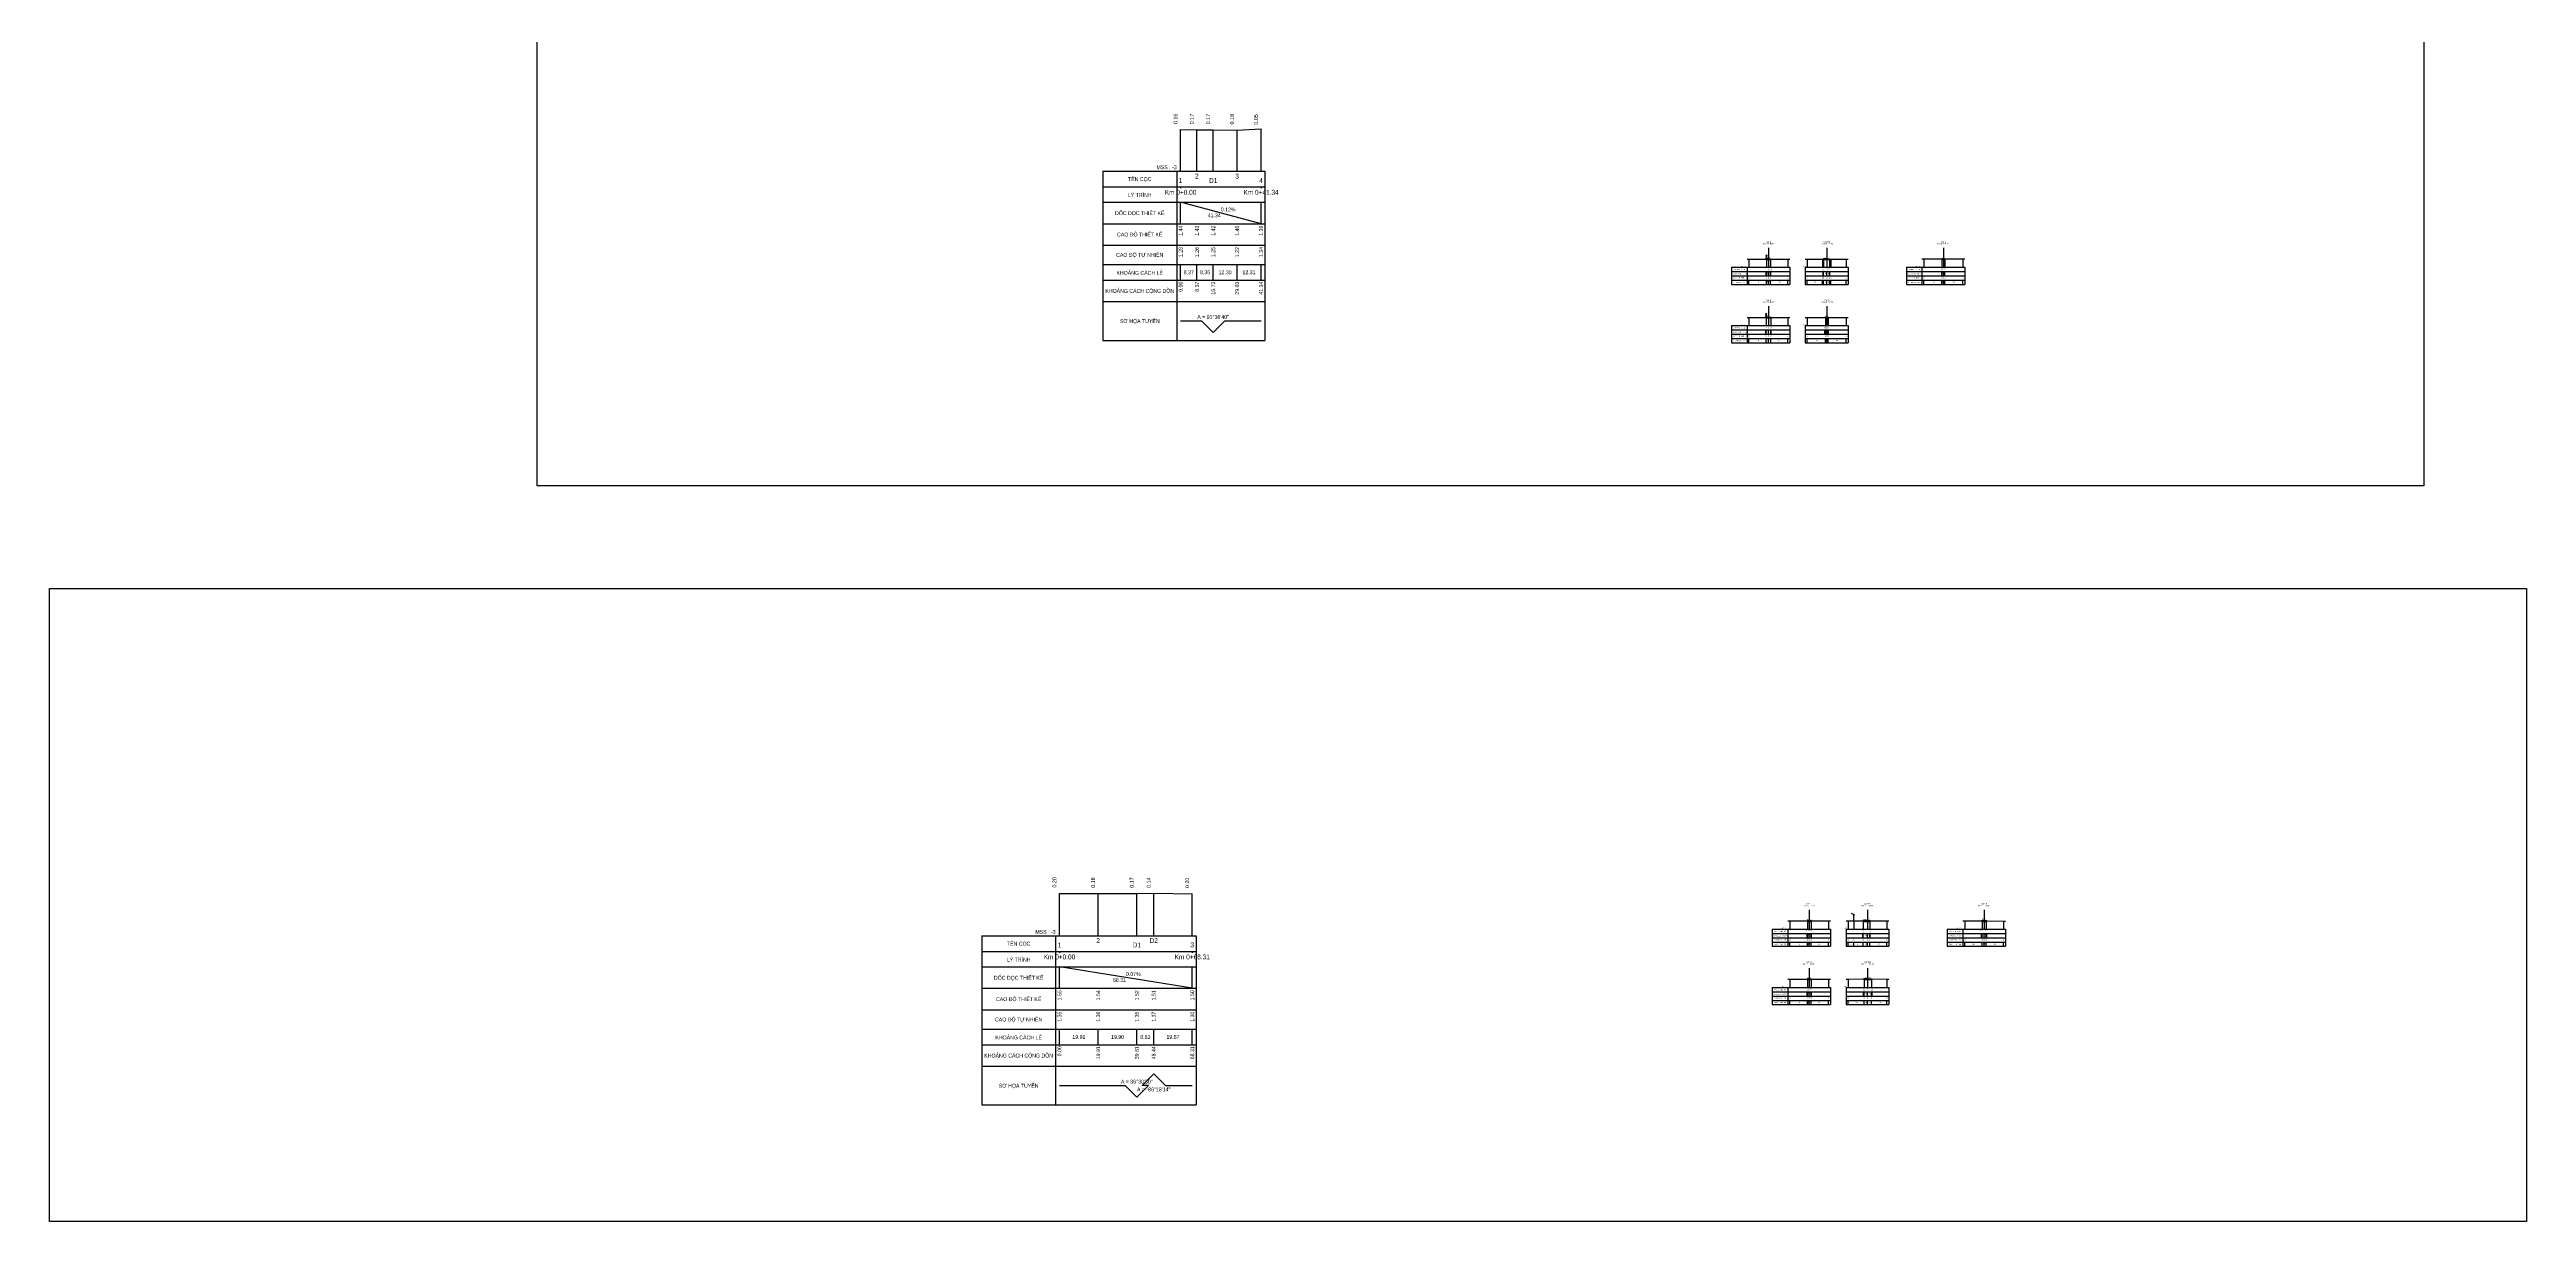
# Model space of a CAD drawing. Header units: inches. Extents: x -261 to 1013, y -2511 to 313.
# Drawn here: x -261 to 1013, y -994 to -391 of the extents above; entities that cross this region are included whole.
import ezdxf
from ezdxf.enums import TextEntityAlignment as Align

# ---------------------------------------------------------------- set-up
doc = ezdxf.new("R2010")
doc.units = ezdxf.units.IN
doc.header["$MEASUREMENT"] = 0
for name, color, linetype in [('Bang TD tu nhien', 3, 'Continuous'), ('Bang TN tu nhien', 3, 'Continuous'), ('DD Ranh dan trong 1 trai', 2, 'Continuous'), ('Dien thiet ke TN', 2, 'Continuous'), ('Duong cu', 8, 'Continuous'), ('Duong do thiet ke', 2, 'Continuous'), ('Duong dong trac doc tu nhien', 9, 'Continuous'), ('Duong dong trac ngang tu nhien', 9, 'Continuous'), ('KH_VAT', 8, 'Continuous'), ('Khuon duong1', 14, 'Continuous'), ('Mat duong PD 1', 1, 'Continuous'), ('Taluy', 1, 'Continuous'), ('Trac doc tu nhien', 3, 'Continuous'), ('Trac ngang tu nhien', 3, 'Continuous'), ('TracDoc', 7, 'Continuous'), ('TracNgang', 7, 'Continuous')]:
    doc.layers.add(name, color=color, linetype=linetype)
doc.styles.add('BangTD', font='viet buddy.shx', dxfattribs={"width": 0.8})
doc.styles.add('BangTN', font='viet buddy.shx', dxfattribs={"width": 0.8})

# ---------------------------------------------------------------- blocks, each defined once
blk = doc.blocks.new('HANGRAO')
at = {"color": 2, "linetype": 'Continuous'}
for p, q in [((-1.3, 6.7), (1.2, 4.8)), ((1.2, 6.7), (-1.3, 4.8)), ((1.2, 4.4), (-1.3, 2.5)), ((-1.3, 4.4), (1.2, 2.5)), ((-1.3, 2.1), (1.2, 0.2)), ((1.2, 2.1), (-1.3, 0.2))]:
    blk.add_line(p, q, dxfattribs=at)
blk = doc.blocks.new('ChieuDungVat3.dwg')
at = {"layer": 'KH_VAT', "color": 1, "xscale": 1.5, "yscale": 1.5, "zscale": 1.5}
blk.add_blockref('HANGRAO', (0, 0), dxfattribs=at)
blk = doc.blocks.new('ChieuDungVat1.dwg')
at = {"layer": 'KH_VAT', "color": 6}
for points in [[(2.1, 14.6), (-6.3, 19.1)], [(0, 0), (0, 15.7)]]:
    blk.add_lwpolyline(points, dxfattribs=at)

msp = doc.modelspace()

# ---------------------------------------------------------------- linework, layer by layer
for points in [[(-10.2, -329.6), (960.4, -329.6), (960.4, -615.6), (-10.2, -615.6)], [(-261, -668.4), (1013.2, -668.4), (1013.2, -993.9), (-261, -993.9)]]:
    msp.add_lwpolyline(points, close=True)
at = {"layer": 'Bang TD tu nhien', "color": 3}
for p, q in [((280.8, -453.8), (280.8, -540.8)), ((280.8, -453.8), (364.2, -453.8)), ((318.8, -453.8), (318.8, -540.8)), ((364.2, -453.8), (364.2, -540.8)), ((280.8, -461.8), (364.2, -461.8)), ((280.8, -469.8), (364.2, -469.8)), ((280.8, -480.8), (364.2, -480.8)), ((280.8, -491.8), (364.2, -491.8)), ((280.8, -501.8), (364.2, -501.8)), ((280.8, -509.8), (364.2, -509.8)), ((280.8, -520.8), (364.2, -520.8)), ((280.8, -540.8), (364.2, -540.8)), ((218.5, -847), (218.5, -934)), ((218.5, -847), (328.8, -847)), ((256.5, -847), (256.5, -934)), ((328.8, -847), (328.8, -934)), ((218.5, -855), (328.8, -855)), ((218.5, -863), (328.8, -863)), ((218.5, -874), (328.8, -874)), ((218.5, -885), (328.8, -885)), ((218.5, -895), (328.8, -895)), ((218.5, -903), (328.8, -903)), ((218.5, -914), (328.8, -914)), ((218.5, -934), (328.8, -934))]:
    msp.add_line(p, q, dxfattribs=at)
at = {"layer": 'Bang TN tu nhien', "color": 3}
for p, q in [((623.2, -493.2), (623.2, -503.2)), ((653.2, -493.2), (653.2, -503.2)), ((713.2, -493.2), (713.2, -503.2)), ((604.2, -503.2), (604.2, -512)), ((604.2, -503.2), (634.2, -503.2)), ((604.2, -505.4), (634.2, -505.4)), ((604.2, -507.6), (634.2, -507.6)), ((612.2, -503.2), (612.2, -512)), ((634.2, -503.2), (634.2, -512)), ((642.2, -503.2), (642.2, -512)), ((642.2, -503.2), (664.2, -503.2)), ((642.2, -505.4), (664.2, -505.4)), ((642.2, -507.6), (664.2, -507.6)), ((664.2, -503.2), (664.2, -512)), ((694.2, -503.2), (694.2, -512)), ((694.2, -503.2), (724.2, -503.2)), ((694.2, -505.4), (724.2, -505.4)), ((694.2, -507.6), (724.2, -507.6)), ((702.2, -503.2), (702.2, -512)), ((724.2, -503.2), (724.2, -512)), ((604.2, -509.8), (634.2, -509.8)), ((604.2, -512), (634.2, -512)), ((642.2, -509.8), (664.2, -509.8)), ((642.2, -512), (664.2, -512)), ((694.2, -509.8), (724.2, -509.8)), ((694.2, -512), (724.2, -512)), ((604.2, -533.2), (604.2, -542)), ((604.2, -533.2), (634.2, -533.2)), ((612.2, -533.2), (612.2, -542)), ((623.2, -523.2), (623.2, -533.2)), ((634.2, -533.2), (634.2, -542)), ((642.2, -533.2), (642.2, -542)), ((642.2, -533.2), (664.2, -533.2)), ((653.2, -523.2), (653.2, -533.2)), ((664.2, -533.2), (664.2, -542)), ((604.2, -535.4), (634.2, -535.4)), ((604.2, -537.6), (634.2, -537.6)), ((604.2, -539.8), (634.2, -539.8)), ((604.2, -542), (634.2, -542)), ((642.2, -535.4), (664.2, -535.4)), ((642.2, -537.6), (664.2, -537.6)), ((642.2, -539.8), (664.2, -539.8)), ((642.2, -542), (664.2, -542)), ((644.2, -833.6), (644.2, -843.6)), ((674.2, -833.6), (674.2, -843.6)), ((734.2, -833.6), (734.2, -843.6)), ((625.2, -843.6), (625.2, -852.4)), ((625.2, -843.6), (655.2, -843.6)), ((625.2, -845.8), (655.2, -845.8)), ((625.2, -848), (655.2, -848)), ((625.2, -850.2), (655.2, -850.2)), ((625.2, -852.4), (655.2, -852.4)), ((633.2, -843.6), (633.2, -852.4)), ((655.2, -843.6), (655.2, -852.4)), ((663.2, -843.6), (663.2, -852.4)), ((663.2, -843.6), (685.2, -843.6)), ((663.2, -845.8), (685.2, -845.8)), ((663.2, -848), (685.2, -848)), ((663.2, -850.2), (685.2, -850.2)), ((663.2, -852.4), (685.2, -852.4)), ((685.2, -843.6), (685.2, -852.4)), ((715.2, -843.6), (715.2, -852.4)), ((715.2, -843.6), (745.2, -843.6)), ((715.2, -845.8), (745.2, -845.8)), ((715.2, -848), (745.2, -848)), ((715.2, -850.2), (745.2, -850.2)), ((715.2, -852.4), (745.2, -852.4)), ((723.2, -843.6), (723.2, -852.4)), ((745.2, -843.6), (745.2, -852.4)), ((644.2, -863.6), (644.2, -873.6)), ((674.2, -863.6), (674.2, -873.6)), ((625.2, -873.6), (625.2, -882.4)), ((625.2, -873.6), (655.2, -873.6)), ((625.2, -875.8), (655.2, -875.8)), ((625.2, -878), (655.2, -878)), ((633.2, -873.6), (633.2, -882.4)), ((655.2, -873.6), (655.2, -882.4)), ((663.2, -873.6), (663.2, -882.4)), ((663.2, -873.6), (685.2, -873.6)), ((663.2, -875.8), (685.2, -875.8)), ((663.2, -878), (685.2, -878)), ((685.2, -873.6), (685.2, -882.4)), ((625.2, -880.2), (655.2, -880.2)), ((625.2, -882.4), (655.2, -882.4)), ((663.2, -880.2), (685.2, -880.2)), ((663.2, -882.4), (685.2, -882.4))]:
    msp.add_line(p, q, dxfattribs=at)
at = {"layer": 'Dien thiet ke TN'}
for p, q in [((622.2, -498.8), (622.2, -503.2)), ((622.2, -498.8), (622.2, -503.2)), ((622.2, -498.8), (622.2, -503.2)), ((622.2, -498.8), (622.2, -503.2)), ((622.2, -498.8), (622.2, -503.2)), ((623.2, -498.8), (623.2, -503.2)), ((623.2, -498.8), (623.2, -503.2)), ((624.2, -498.8), (624.2, -503.2)), ((624.2, -498.8), (624.2, -503.2)), ((624.2, -498.8), (624.2, -503.2)), ((624.2, -498.8), (624.2, -503.2)), ((624.2, -498.8), (624.2, -503.2)), ((651.5, -498.8), (651.5, -503.2)), ((651.5, -498.8), (651.5, -503.2)), ((651.5, -498.8), (651.5, -503.2)), ((651.5, -498.8), (651.5, -503.2)), ((651.5, -498.8), (651.5, -503.2)), ((653.2, -498.8), (653.2, -503.2)), ((653.2, -498.8), (653.2, -503.2)), ((654.6, -498.8), (654.6, -503.2)), ((654.6, -498.8), (654.6, -503.2)), ((654.6, -498.8), (654.6, -503.2)), ((654.6, -498.8), (654.6, -503.2)), ((654.6, -498.8), (654.6, -503.2)), ((712.5, -498.8), (712.5, -503.2)), ((712.5, -498.8), (712.5, -503.2)), ((712.5, -498.8), (712.5, -503.2)), ((712.5, -498.8), (712.5, -503.2)), ((712.5, -498.8), (712.5, -503.2)), ((713.2, -498.9), (713.2, -503.2)), ((713.2, -498.9), (713.2, -503.2)), ((713.9, -498.8), (713.9, -503.2)), ((713.9, -498.8), (713.9, -503.2)), ((713.9, -498.8), (713.9, -503.2)), ((713.9, -498.8), (713.9, -503.2)), ((713.9, -498.8), (713.9, -503.2)), ((622.1, -528.8), (622.1, -533.2)), ((622.1, -528.8), (622.1, -533.2)), ((622.1, -528.8), (622.1, -533.2)), ((622.1, -528.8), (622.1, -533.2)), ((622.1, -528.8), (622.1, -533.2)), ((623.2, -528.8), (623.2, -533.2)), ((623.2, -528.8), (623.2, -533.2)), ((624.4, -528.8), (624.4, -533.2)), ((624.4, -528.8), (624.4, -533.2)), ((624.4, -528.8), (624.4, -533.2)), ((624.4, -528.8), (624.4, -533.2)), ((624.4, -528.8), (624.4, -533.2)), ((652.5, -528.8), (652.5, -533.2)), ((652.5, -528.8), (652.5, -533.2)), ((652.5, -528.8), (652.5, -533.2)), ((652.5, -528.8), (652.5, -533.2)), ((652.5, -528.8), (652.5, -533.2)), ((653.2, -528.8), (653.2, -533.2)), ((653.2, -528.8), (653.2, -533.2)), ((653.9, -528.8), (653.9, -533.2)), ((653.9, -528.8), (653.9, -533.2)), ((653.9, -528.8), (653.9, -533.2)), ((653.9, -528.8), (653.9, -533.2)), ((653.9, -528.8), (653.9, -533.2)), ((643.3, -839), (643.3, -843.6)), ((643.3, -839), (643.3, -843.6)), ((643.3, -839), (643.3, -843.6)), ((643.3, -839), (643.3, -843.6)), ((643.3, -839), (643.3, -843.6)), ((644.2, -839.1), (644.2, -843.6)), ((644.2, -839.1), (644.2, -843.6)), ((645.2, -839), (645.2, -843.6)), ((645.2, -839), (645.2, -843.6)), ((645.2, -839), (645.2, -843.6)), ((645.2, -839), (645.2, -843.6)), ((645.2, -839), (645.2, -843.6)), ((671.9, -839), (671.9, -843.6)), ((671.9, -839), (671.9, -843.6)), ((671.9, -839), (671.9, -843.6)), ((671.9, -839), (671.9, -843.6)), ((671.9, -839), (671.9, -843.6)), ((674.2, -839.1), (674.2, -843.6)), ((674.2, -839.1), (674.2, -843.6)), ((675.3, -839.1), (675.3, -843.6)), ((675.3, -839.1), (675.3, -843.6)), ((675.3, -839.1), (675.3, -843.6)), ((675.3, -839.1), (675.3, -843.6)), ((675.3, -839.1), (675.3, -843.6)), ((733.1, -839.1), (733.1, -843.6)), ((733.1, -839.1), (733.1, -843.6)), ((733.1, -839.1), (733.1, -843.6)), ((733.1, -839.1), (733.1, -843.6)), ((733.1, -839.1), (733.1, -843.6)), ((734.2, -839.1), (734.2, -843.6)), ((734.2, -839.1), (734.2, -843.6)), ((735.2, -839.1), (735.2, -843.6)), ((735.2, -839.1), (735.2, -843.6)), ((735.2, -839.1), (735.2, -843.6)), ((735.2, -839.1), (735.2, -843.6)), ((735.2, -839.1), (735.2, -843.6)), ((643.4, -869.1), (643.4, -873.6)), ((643.4, -869.1), (643.4, -873.6)), ((643.4, -869.1), (643.4, -873.6)), ((643.4, -869.1), (643.4, -873.6)), ((643.4, -869.1), (643.4, -873.6)), ((644.2, -869.1), (644.2, -873.6)), ((644.2, -869.1), (644.2, -873.6)), ((645.2, -869.1), (645.2, -873.6)), ((645.2, -869.1), (645.2, -873.6)), ((645.2, -869.1), (645.2, -873.6)), ((645.2, -869.1), (645.2, -873.6)), ((645.2, -869.1), (645.2, -873.6)), ((672.4, -869.1), (672.4, -873.6)), ((672.4, -869.1), (672.4, -873.6)), ((672.4, -869.1), (672.4, -873.6)), ((672.4, -869.1), (672.4, -873.6)), ((672.4, -869.1), (672.4, -873.6)), ((674.2, -869.1), (674.2, -873.6)), ((674.2, -869.1), (674.2, -873.6)), ((676.3, -869.1), (676.3, -873.6)), ((676.3, -869.1), (676.3, -873.6)), ((676.3, -869.1), (676.3, -873.6)), ((676.3, -869.1), (676.3, -873.6)), ((676.3, -869.1), (676.3, -873.6))]:
    msp.add_line(p, q, dxfattribs=at)
at = {"layer": 'Duong cu'}
for points in [[(622.2, -499), (623.2, -499), (624.2, -499)], [(622.2, -499), (622.2, -499.3), (623.2, -499.3), (624.2, -499.3), (624.2, -499)], [(622.2, -499.1), (623.2, -499.1), (624.2, -499.1)], [(651.5, -499), (651.5, -499.3), (653.2, -499.3), (654.6, -499.3), (654.6, -499)], [(651.5, -499.1), (653.2, -499.1), (654.6, -499.1)], [(651.5, -499.2), (653.2, -499.2), (654.6, -499.2)], [(712.5, -498.9), (712.5, -499.2), (713.2, -499.2), (713.9, -499.2), (713.9, -498.9)], [(712.5, -499), (713.2, -499), (713.9, -499)], [(712.5, -499.1), (713.2, -499.1), (713.9, -499.1)], [(622.1, -529), (622.1, -529.3), (623.2, -529.3), (624.4, -529.3), (624.4, -529)], [(622.1, -529.1), (623.2, -529.1), (624.4, -529.1)], [(622.1, -529.2), (623.2, -529.2), (624.4, -529.2)], [(652.5, -529), (652.5, -529.3), (653.2, -529.3), (653.9, -529.3), (653.9, -529)], [(652.5, -529.1), (653.2, -529.1), (653.9, -529.1)], [(652.5, -529.2), (653.2, -529.2), (653.9, -529.2)], [(643.3, -839.3), (644.2, -839.3), (645.2, -839.3)], [(643.3, -839.3), (643.3, -839.6), (644.2, -839.6), (645.2, -839.6), (645.2, -839.3)], [(643.3, -839.4), (644.2, -839.4), (645.2, -839.4)], [(671.9, -839.3), (674.2, -839.3), (675.3, -839.3)], [(671.9, -839.3), (671.9, -839.6), (674.2, -839.6), (675.3, -839.6), (675.3, -839.3)], [(671.9, -839.4), (674.2, -839.4), (675.3, -839.4)], [(733.1, -839.3), (733.1, -839.6), (734.2, -839.6), (735.2, -839.6), (735.2, -839.3)], [(733.1, -839.4), (734.2, -839.4), (735.2, -839.4)], [(733.1, -839.5), (734.2, -839.5), (735.2, -839.5)], [(643.4, -869.3), (644.2, -869.3), (645.2, -869.3)], [(643.4, -869.3), (643.4, -869.6), (644.2, -869.5), (645.2, -869.6), (645.2, -869.3)], [(643.4, -869.4), (644.2, -869.4), (645.2, -869.4)], [(672.4, -869.2), (672.4, -869.5), (674.2, -869.5), (676.3, -869.5), (676.3, -869.2)], [(672.4, -869.3), (674.2, -869.3), (676.3, -869.3)], [(672.4, -869.4), (674.2, -869.4), (676.3, -869.4)]]:
    msp.add_lwpolyline(points, dxfattribs=at)
at = {"layer": 'Duong do thiet ke', "color": 1}
for centre in [(623.2, -498.8), (653.2, -498.8), (713.2, -498.9), (623.2, -528.8), (653.2, -528.8), (644.2, -839.1), (674.2, -839.1), (734.2, -839.1), (644.2, -869.1), (674.2, -869.1)]:
    msp.add_circle(centre, 0.1, dxfattribs=at)
at = {"layer": 'Duong dong trac doc tu nhien', "color": 8}
for p, q in [((320.8, -453.8), (320.8, -432.4)), ((329.2, -453.8), (329.2, -432.5)), ((337.6, -453.8), (337.6, -432.6)), ((349.9, -453.8), (349.9, -432.7)), ((362.2, -453.8), (362.2, -432.1)), ((258.5, -847), (258.5, -825.2)), ((278.4, -847), (278.4, -825.2)), ((298.3, -847), (298.3, -825.2)), ((307, -847), (307, -825.1)), ((326.8, -847), (326.8, -825.5))]:
    msp.add_line(p, q, dxfattribs=at)
at = {"layer": 'Duong dong trac ngang tu nhien', "color": 8}
for p, q in [((613.2, -499), (613.2, -503.2)), ((622.2, -499), (622.2, -503.2)), ((623.2, -499), (623.2, -503.2)), ((624.2, -499), (624.2, -503.2)), ((633.2, -499), (633.2, -503.2)), ((643.2, -499), (643.2, -503.2)), ((651, -499), (651, -503.2)), ((651.5, -499), (651.5, -503.2)), ((653.2, -499), (653.2, -503.2)), ((654.6, -499), (654.6, -503.2)), ((655.4, -499), (655.4, -503.2)), ((663.2, -499), (663.2, -503.2)), ((703.2, -498.9), (703.2, -503.2)), ((712.5, -498.9), (712.5, -503.2)), ((713.2, -498.9), (713.2, -503.2)), ((713.9, -498.9), (713.9, -503.2)), ((723.2, -498.9), (723.2, -503.2)), ((613.2, -529), (613.2, -533.2)), ((622.1, -529), (622.1, -533.2)), ((623.2, -529), (623.2, -533.2)), ((624.4, -529), (624.4, -533.2)), ((633.2, -529), (633.2, -533.2)), ((643.2, -529), (643.2, -533.2)), ((652.5, -529), (652.5, -533.2)), ((653.2, -529), (653.2, -533.2)), ((653.9, -529), (653.9, -533.2)), ((663.2, -529), (663.2, -533.2)), ((634.2, -839.3), (634.2, -843.6)), ((643.3, -839.3), (643.3, -843.6)), ((644.2, -839.3), (644.2, -843.6)), ((645.2, -839.3), (645.2, -843.6)), ((654.2, -839.3), (654.2, -843.6)), ((664.2, -839.3), (664.2, -843.6)), ((667.2, -839.3), (667.2, -843.6)), ((671.9, -839.3), (671.9, -843.6)), ((674.2, -839.3), (674.2, -843.6)), ((675.3, -839.3), (675.3, -843.6)), ((684.2, -839.3), (684.2, -843.6)), ((724.2, -839.3), (724.2, -843.6)), ((733.1, -839.3), (733.1, -843.6)), ((734.2, -839.3), (734.2, -843.6)), ((735.2, -839.3), (735.2, -843.6)), ((744.2, -839.4), (744.2, -843.6)), ((634.2, -869.3), (634.2, -873.6)), ((643.4, -869.3), (643.4, -873.6)), ((644.2, -869.3), (644.2, -873.6)), ((645.2, -869.3), (645.2, -873.6)), ((654.2, -869.3), (654.2, -873.6)), ((664.2, -869.3), (664.2, -873.6)), ((672.4, -869.2), (672.4, -873.6)), ((674.2, -869.2), (674.2, -873.6)), ((676.3, -869.2), (676.3, -873.6)), ((684.2, -869.3), (684.2, -873.6))]:
    msp.add_line(p, q, dxfattribs=at)
at = {"layer": 'Khuon duong1', "color": 3}
for points in [[(622.2, -498.8), (622.2, -498.9), (622.2, -499), (623.2, -499.1), (623.2, -499), (623.2, -498.8)], [(623.2, -498.8), (623.2, -499), (623.2, -499.1), (624.2, -499), (624.2, -498.9), (624.2, -498.8)], [(651.5, -498.8), (651.5, -498.9), (651.5, -499), (653.2, -499.1), (653.2, -499), (653.2, -498.8)], [(653.2, -498.8), (653.2, -499), (653.2, -499.1), (654.6, -499), (654.6, -498.9), (654.6, -498.8)], [(712.5, -498.8), (712.5, -499), (712.5, -499.1), (713.2, -499.1), (713.2, -499), (713.2, -498.9)], [(713.2, -498.9), (713.2, -499), (713.2, -499.1), (713.9, -499.1), (713.9, -499), (713.9, -498.8)], [(622.1, -528.8), (622.1, -528.9), (622.1, -529), (623.2, -529.1), (623.2, -529), (623.2, -528.8)], [(623.2, -528.8), (623.2, -529), (623.2, -529.1), (624.4, -529), (624.4, -528.9), (624.4, -528.8)], [(652.5, -528.8), (652.5, -529), (652.5, -529.1), (653.2, -529.1), (653.2, -529), (653.2, -528.8)], [(653.2, -528.8), (653.2, -529), (653.2, -529.1), (653.9, -529.1), (653.9, -529), (653.9, -528.8)], [(643.3, -839), (643.3, -839.2), (643.3, -839.3), (644.2, -839.3), (644.2, -839.2), (644.2, -839.1)], [(644.2, -839.1), (644.2, -839.2), (644.2, -839.3), (645.2, -839.3), (645.2, -839.2), (645.2, -839)], [(671.9, -839), (671.9, -839.2), (671.9, -839.3), (674.2, -839.3), (674.2, -839.2), (674.2, -839.1)], [(674.2, -839.1), (674.2, -839.2), (674.2, -839.3), (675.3, -839.3), (675.3, -839.2), (675.3, -839.1)], [(733.1, -839.1), (733.1, -839.2), (733.1, -839.3), (734.2, -839.4), (734.2, -839.3), (734.2, -839.1)], [(734.2, -839.1), (734.2, -839.3), (734.2, -839.4), (735.2, -839.3), (735.2, -839.2), (735.2, -839.1)], [(643.4, -869.1), (643.4, -869.2), (643.4, -869.3), (644.2, -869.3), (644.2, -869.2), (644.2, -869.1)], [(644.2, -869.1), (644.2, -869.2), (644.2, -869.3), (645.2, -869.3), (645.2, -869.2), (645.2, -869.1)], [(672.4, -869.1), (672.4, -869.2), (672.4, -869.3), (674.2, -869.4), (674.2, -869.3), (674.2, -869.1)], [(674.2, -869.1), (674.2, -869.3), (674.2, -869.4), (676.3, -869.3), (676.3, -869.2), (676.3, -869.1)]]:
    msp.add_lwpolyline(points, dxfattribs=at)
at = {"layer": 'Khuon duong1', "color": 2}
for points in [[(622.2, -498.9), (623.2, -499)], [(623.2, -499), (624.2, -498.9)], [(651.5, -498.9), (653.2, -499)], [(653.2, -499), (654.6, -498.9)], [(712.5, -499), (713.2, -499)], [(713.2, -499), (713.9, -499)], [(622.1, -528.9), (623.2, -529)], [(623.2, -529), (624.4, -528.9)], [(652.5, -529), (653.2, -529)], [(653.2, -529), (653.9, -529)], [(643.3, -839.2), (644.2, -839.2)], [(644.2, -839.2), (645.2, -839.2)], [(671.9, -839.2), (674.2, -839.2)], [(674.2, -839.2), (675.3, -839.2)], [(733.1, -839.2), (734.2, -839.3)], [(734.2, -839.3), (735.2, -839.2)], [(643.4, -869.2), (644.2, -869.2)], [(644.2, -869.2), (645.2, -869.2)], [(672.4, -869.2), (674.2, -869.3)], [(674.2, -869.3), (676.3, -869.2)]]:
    msp.add_lwpolyline(points, dxfattribs=at)
at = {"layer": 'Mat duong PD 1'}
for points in [[(623.2, -498.8), (622.2, -498.8)], [(623.2, -498.8), (624.2, -498.8)], [(653.2, -498.8), (651.5, -498.8)], [(653.2, -498.8), (654.6, -498.8)], [(713.2, -498.9), (712.5, -498.8)], [(713.2, -498.9), (713.9, -498.8)], [(623.2, -528.8), (622.1, -528.8)], [(623.2, -528.8), (624.4, -528.8)], [(653.2, -528.8), (652.5, -528.8)], [(653.2, -528.8), (653.9, -528.8)], [(644.2, -839.1), (643.3, -839)], [(644.2, -839.1), (645.2, -839)], [(674.2, -839.1), (671.9, -839)], [(674.2, -839.1), (675.3, -839.1)], [(734.2, -839.1), (733.1, -839.1)], [(734.2, -839.1), (735.2, -839.1)], [(644.2, -869.1), (643.4, -869.1)], [(644.2, -869.1), (645.2, -869.1)], [(674.2, -869.1), (672.4, -869.1)], [(674.2, -869.1), (676.3, -869.1)]]:
    msp.add_lwpolyline(points, dxfattribs=at)
at = {"layer": 'Taluy'}
for points in [[(622.2, -498.8), (622, -499), (622, -499)], [(624.2, -498.8), (624.4, -499), (624.4, -499)], [(651.5, -498.8), (651.3, -499), (651.3, -499)], [(654.6, -498.8), (654.8, -499), (654.8, -499)], [(712.5, -498.8), (712.5, -498.9), (712.5, -498.9)], [(713.9, -498.8), (714, -498.9), (714, -498.9)], [(622.1, -528.8), (621.9, -529), (621.9, -529)], [(624.4, -528.8), (624.6, -529), (624.6, -529)], [(652.5, -528.8), (652.3, -529), (652.3, -529)], [(653.9, -528.8), (654.1, -529), (654.1, -529)], [(643.3, -839), (643.1, -839.3), (643.1, -839.3)], [(645.2, -839), (645.4, -839.3), (645.4, -839.3)], [(671.9, -839), (671.7, -839.3), (671.7, -839.3)], [(675.3, -839.1), (675.5, -839.3), (675.5, -839.3)], [(733.1, -839.1), (732.9, -839.3), (732.9, -839.3)], [(735.2, -839.1), (735.5, -839.3), (735.5, -839.3)], [(643.4, -869.1), (643.2, -869.3), (643.2, -869.3)], [(645.2, -869.1), (645.4, -869.3), (645.4, -869.3)], [(672.4, -869.1), (672.2, -869.2), (672.2, -869.2)], [(676.3, -869.1), (676.5, -869.2), (676.5, -869.2)]]:
    msp.add_lwpolyline(points, dxfattribs=at)
at = {"layer": 'Trac doc tu nhien', "color": 3}
for points in [[(320.8, -432.4), (329.2, -432.5), (337.6, -432.6), (349.9, -432.7), (362.2, -432.1)], [(258.5, -825.2), (278.4, -825.2), (298.3, -825.2), (307, -825.1), (326.8, -825.5)]]:
    msp.add_lwpolyline(points, dxfattribs=at)
at = {"layer": 'Trac ngang tu nhien', "color": 3}
for points in [[(612.2, -499), (613.2, -499), (622.2, -499), (623.2, -499), (624.2, -499), (633.2, -499), (634.2, -499)], [(642.2, -499), (643.2, -499), (651, -499), (651.5, -499), (653.2, -499), (654.6, -499), (655.4, -499), (663.2, -499), (664.2, -499)], [(702.2, -498.9), (703.2, -498.9), (712.5, -498.9), (713.2, -498.9), (713.9, -498.9), (723.2, -498.9), (724.2, -498.9)], [(612.2, -529), (613.2, -529), (622.1, -529), (623.2, -529), (624.4, -529), (633.2, -529), (634.2, -529)], [(642.2, -529), (643.2, -529), (652.5, -529), (653.2, -529), (653.9, -529), (663.2, -529), (664.2, -529)], [(633.2, -839.3), (634.2, -839.3), (643.3, -839.3), (644.2, -839.3), (645.2, -839.3), (654.2, -839.3), (655.2, -839.3)], [(663.2, -839.3), (664.2, -839.3), (667.2, -839.3), (671.9, -839.3), (674.2, -839.3), (675.3, -839.3), (684.2, -839.3), (685.2, -839.3)], [(723.2, -839.3), (724.2, -839.3), (733.1, -839.3), (734.2, -839.3), (735.2, -839.3), (744.2, -839.4), (745.2, -839.4)], [(633.2, -869.3), (634.2, -869.3), (643.4, -869.3), (644.2, -869.3), (645.2, -869.3), (654.2, -869.3), (655.2, -869.3)], [(663.2, -869.3), (664.2, -869.3), (672.4, -869.2), (674.2, -869.2), (676.3, -869.2), (684.2, -869.3), (685.2, -869.3)]]:
    msp.add_lwpolyline(points, dxfattribs=at)
at = {"layer": 'TracDoc', "color": 5}
for p, q in [((320.8, -461.8), (320.8, -462.6)), ((362.2, -461.8), (362.2, -462.6)), ((258.5, -855), (258.5, -855.8)), ((326.8, -855), (326.8, -855.8))]:
    msp.add_line(p, q, dxfattribs=at)
at = {"layer": 'TracDoc', "color": 2}
for p, q in [((320.8, -480.8), (320.8, -469.8)), ((362.2, -480.8), (320.8, -469.8)), ((362.2, -480.8), (362.2, -469.8)), ((258.5, -874), (258.5, -863)), ((326.8, -874), (258.5, -863)), ((326.8, -874), (326.8, -863))]:
    msp.add_line(p, q, dxfattribs=at)
at = {"layer": 'TracDoc', "color": 3}
for p, q in [((320.8, -509.8), (320.8, -501.8)), ((329.2, -509.8), (329.2, -501.8)), ((337.6, -509.8), (337.6, -501.8)), ((349.9, -509.8), (349.9, -501.8)), ((362.2, -509.8), (362.2, -501.8)), ((258.5, -903), (258.5, -895)), ((278.4, -903), (278.4, -895)), ((298.3, -903), (298.3, -895)), ((307, -903), (307, -895)), ((326.8, -903), (326.8, -895))]:
    msp.add_line(p, q, dxfattribs=at)
at = {"layer": 'TracDoc', "color": 1}
for points in [[(320.8, -530.8), (331.6, -530.8), (337.6, -536.8), (343.6, -530.8), (362.2, -530.8)], [(258.5, -924), (292.3, -924), (298.3, -930), (304.3, -924), (301, -924), (307, -918), (313, -924), (326.8, -924)]]:
    msp.add_lwpolyline(points, dxfattribs=at)
at = {"layer": 'TracNgang', "color": 2}
for p, q in [((622, -507.6), (622, -505.4)), ((622.2, -507.6), (622.2, -505.4)), ((623.2, -507.6), (623.2, -505.4)), ((624.2, -507.6), (624.2, -505.4)), ((624.4, -507.6), (624.4, -505.4)), ((651.3, -507.6), (651.3, -505.4)), ((651.5, -507.6), (651.5, -505.4)), ((653.2, -507.6), (653.2, -505.4)), ((654.6, -507.6), (654.6, -505.4)), ((654.8, -507.6), (654.8, -505.4)), ((712.5, -507.6), (712.5, -505.4)), ((712.5, -507.6), (712.5, -505.4)), ((713.2, -507.6), (713.2, -505.4)), ((713.9, -507.6), (713.9, -505.4)), ((714, -507.6), (714, -505.4)), ((621.9, -537.6), (621.9, -535.4)), ((622.1, -537.6), (622.1, -535.4)), ((623.2, -537.6), (623.2, -535.4)), ((624.4, -537.6), (624.4, -535.4)), ((624.6, -537.6), (624.6, -535.4)), ((652.3, -537.6), (652.3, -535.4)), ((652.5, -537.6), (652.5, -535.4)), ((653.2, -537.6), (653.2, -535.4)), ((653.9, -537.6), (653.9, -535.4)), ((654.1, -537.6), (654.1, -535.4)), ((643.1, -848), (643.1, -845.8)), ((643.3, -848), (643.3, -845.8)), ((644.2, -848), (644.2, -845.8)), ((645.2, -848), (645.2, -845.8)), ((645.4, -848), (645.4, -845.8)), ((671.7, -848), (671.7, -845.8)), ((671.9, -848), (671.9, -845.8)), ((674.2, -848), (674.2, -845.8)), ((675.3, -848), (675.3, -845.8)), ((675.5, -848), (675.5, -845.8)), ((732.9, -848), (732.9, -845.8)), ((733.1, -848), (733.1, -845.8)), ((734.2, -848), (734.2, -845.8)), ((735.2, -848), (735.2, -845.8)), ((735.5, -848), (735.5, -845.8)), ((643.2, -878), (643.2, -875.8)), ((643.4, -878), (643.4, -875.8)), ((644.2, -878), (644.2, -875.8)), ((645.2, -878), (645.2, -875.8)), ((645.4, -878), (645.4, -875.8)), ((672.2, -878), (672.2, -875.8)), ((672.4, -878), (672.4, -875.8)), ((674.2, -878), (674.2, -875.8)), ((676.3, -878), (676.3, -875.8)), ((676.5, -878), (676.5, -875.8))]:
    msp.add_line(p, q, dxfattribs=at)
at = {"layer": 'TracNgang', "color": 3}
for p, q in [((613.2, -512), (613.2, -509.8)), ((622.2, -512), (622.2, -509.8)), ((623.2, -512), (623.2, -509.8)), ((624.2, -512), (624.2, -509.8)), ((633.2, -512), (633.2, -509.8)), ((643.2, -512), (643.2, -509.8)), ((651, -512), (651, -509.8)), ((651.5, -512), (651.5, -509.8)), ((653.2, -512), (653.2, -509.8)), ((654.6, -512), (654.6, -509.8)), ((655.4, -512), (655.4, -509.8)), ((663.2, -512), (663.2, -509.8)), ((703.2, -512), (703.2, -509.8)), ((712.5, -512), (712.5, -509.8)), ((713.2, -512), (713.2, -509.8)), ((713.9, -512), (713.9, -509.8)), ((723.2, -512), (723.2, -509.8)), ((613.2, -542), (613.2, -539.8)), ((622.1, -542), (622.1, -539.8)), ((623.2, -542), (623.2, -539.8)), ((624.4, -542), (624.4, -539.8)), ((633.2, -542), (633.2, -539.8)), ((643.2, -542), (643.2, -539.8)), ((652.5, -542), (652.5, -539.8)), ((653.2, -542), (653.2, -539.8)), ((653.9, -542), (653.9, -539.8)), ((663.2, -542), (663.2, -539.8)), ((634.2, -852.4), (634.2, -850.2)), ((643.3, -852.4), (643.3, -850.2)), ((644.2, -852.4), (644.2, -850.2)), ((645.2, -852.4), (645.2, -850.2)), ((654.2, -852.4), (654.2, -850.2)), ((664.2, -852.4), (664.2, -850.2)), ((667.2, -852.4), (667.2, -850.2)), ((671.9, -852.4), (671.9, -850.2)), ((674.2, -852.4), (674.2, -850.2)), ((675.3, -852.4), (675.3, -850.2)), ((684.2, -852.4), (684.2, -850.2)), ((724.2, -852.4), (724.2, -850.2)), ((733.1, -852.4), (733.1, -850.2)), ((734.2, -852.4), (734.2, -850.2)), ((735.2, -852.4), (735.2, -850.2)), ((744.2, -852.4), (744.2, -850.2)), ((634.2, -882.4), (634.2, -880.2)), ((643.4, -882.4), (643.4, -880.2)), ((644.2, -882.4), (644.2, -880.2)), ((645.2, -882.4), (645.2, -880.2)), ((654.2, -882.4), (654.2, -880.2)), ((664.2, -882.4), (664.2, -880.2)), ((672.4, -882.4), (672.4, -880.2)), ((674.2, -882.4), (674.2, -880.2)), ((676.3, -882.4), (676.3, -880.2)), ((684.2, -882.4), (684.2, -880.2))]:
    msp.add_line(p, q, dxfattribs=at)

# ---------------------------------------------------------------- block references
at = {"color": 3, "zscale": 0.2}
for name, p, xscale, yscale in [('ChieuDungVat3.dwg', (622.2, -499), 0.2, 0.2000000000000002), ('ChieuDungVat3.dwg', (622.1, -529), 0.2, 0.2000000000000002), ('ChieuDungVat1.dwg', (667.2, -839.3), 0.1999999999999993, 0.2000000000000028)]:
    msp.add_blockref(name, p, dxfattribs=dict(at, xscale=xscale, yscale=yscale))

# ---------------------------------------------------------------- texts
at = {"layer": 'Bang TD tu nhien', "color": 3, "style": 'BangTD', "width": 0.8}
for s, p in [('TÊN CỌC', (299.8, -457.8)), ('LÝ TRÌNH', (299.8, -465.8)), ('DỐC DỌC THIẾT KẾ', (299.8, -475.3)), ('CAO ĐỘ TỰ NHIÊN', (299.8, -496.8)), ('CAO ĐỘ THIẾT KẾ', (299.8, -486.3)), ('KHOẢNG CÁCH LẺ', (299.8, -505.8)), ('KHOẢNG CÁCH CỘNG DỒN', (299.8, -515.3)), ('SƠ HỌA TUYẾN', (299.8, -530.8)), ('TÊN CỌC', (237.5, -851)), ('LÝ TRÌNH', (237.5, -859)), ('DỐC DỌC THIẾT KẾ', (237.5, -868.5)), ('CAO ĐỘ THIẾT KẾ', (237.5, -879.5)), ('CAO ĐỘ TỰ NHIÊN', (237.5, -890)), ('KHOẢNG CÁCH LẺ', (237.5, -899)), ('KHOẢNG CÁCH CỘNG DỒN', (237.5, -908.5)), ('SƠ HỌA TUYẾN', (237.5, -924))]:
    msp.add_text(s, height=2, dxfattribs=at).set_placement(p, align=Align.MIDDLE)
at = {"layer": 'Bang TN tu nhien', "color": 3, "style": 'BangTN', "width": 0.8}
for s, p in [('KHOẢNG CÁCH THIÊT KẾ', (608.2, -506.5)), ('CAO ĐỘ TỰ NHIÊN', (608.2, -508.7)), ('CAO ĐỘ THIẾT KẾ', (608.2, -504.3)), ('KHOẢNG CÁCH THIÊT KẾ', (698.2, -506.5)), ('CAO ĐỘ TỰ NHIÊN', (698.2, -508.7)), ('CAO ĐỘ THIẾT KẾ', (698.2, -504.3)), ('KHOẢNG CÁCH MIA', (608.2, -510.9)), ('KHOẢNG CÁCH MIA', (698.2, -510.9)), ('CAO ĐỘ THIẾT KẾ', (608.2, -534.3)), ('KHOẢNG CÁCH THIÊT KẾ', (608.2, -536.5)), ('KHOẢNG CÁCH MIA', (608.2, -540.9)), ('CAO ĐỘ TỰ NHIÊN', (608.2, -538.7)), ('KHOẢNG CÁCH THIÊT KẾ', (629.2, -846.9)), ('KHOẢNG CÁCH MIA', (629.2, -851.3)), ('CAO ĐỘ TỰ NHIÊN', (629.2, -849.1)), ('CAO ĐỘ THIẾT KẾ', (629.2, -844.7)), ('KHOẢNG CÁCH THIÊT KẾ', (719.2, -846.9)), ('KHOẢNG CÁCH MIA', (719.2, -851.3)), ('CAO ĐỘ TỰ NHIÊN', (719.2, -849.1)), ('CAO ĐỘ THIẾT KẾ', (719.2, -844.7)), ('KHOẢNG CÁCH THIÊT KẾ', (629.2, -876.9)), ('CAO ĐỘ TỰ NHIÊN', (629.2, -879.1)), ('CAO ĐỘ THIẾT KẾ', (629.2, -874.7)), ('KHOẢNG CÁCH MIA', (629.2, -881.3))]:
    msp.add_text(s, height=0.5, dxfattribs=at).set_placement(p, align=Align.MIDDLE)
at = {"layer": 'DD Ranh dan trong 1 trai', "color": 2}
for s, p in [('0.16', (319.8, -429.6)), ('0.17', (328.2, -429.7)), ('0.17', (336.6, -429.7)), ('0.18', (348.9, -429.8)), ('0.05', (361.2, -429.9)), ('0.20', (257.5, -822.2)), ('0.18', (277.4, -822.3)), ('0.17', (297.3, -822.3)), ('0.14', (306, -822.4)), ('0.20', (325.8, -822.5))]:
    msp.add_text(s, height=2, rotation=90, dxfattribs=at).set_placement(p, align=Align.BOTTOM_LEFT)
at = {"layer": 'Dien thiet ke TN', "color": 2, "style": 'BangTN', "width": 0.8}
for rotation, p in [(358.8542, (622.7, -498.5)), (1.1458, (623.7, -498.5)), (358.8542, (652.4, -498.6)), (1.1458, (653.9, -498.6)), (358.8542, (712.9, -498.6)), (1.1458, (713.6, -498.6)), (358.8542, (622.7, -528.6)), (1.1458, (623.8, -528.6)), (358.8542, (652.9, -528.6)), (1.1458, (653.6, -528.6)), (358.8542, (643.8, -838.8)), (1.1458, (644.7, -838.8)), (358.8542, (673.1, -838.8)), (1.1458, (674.8, -838.8)), (358.8542, (733.7, -838.9)), (1.1458, (734.7, -838.9)), (358.8542, (643.8, -868.8)), (1.1458, (644.7, -868.8)), (358.8542, (673.3, -868.8)), (1.1458, (675.3, -868.8))]:
    msp.add_text('2%', height=0.5, rotation=rotation, dxfattribs=at).set_placement(p, align=Align.BOTTOM_CENTER)
at = {"layer": 'Trac doc tu nhien', "color": 3, "char_height": 2, "attachment_point": 9, "style": 'BangTD'}
for insert in [(318.8, -452.8), (256.5, -846)]:
    msp.add_mtext('MSS : -3', dxfattribs=dict(at, insert=insert))
at = {"layer": 'Trac ngang tu nhien', "color": 3, "style": 'BangTN'}
for s, p in [('Km 0 + 0.00', (623.2, -491.5)), ('Cọc 1', (623.2, -490.5)), ('Km 0 + 16.73', (653.2, -491.5)), ('Cọc D1', (653.2, -490.5)), ('Km 0 + 41.34', (713.2, -491.5)), ('Cọc 4', (713.2, -490.5)), ('Km 0 + 8.37', (623.2, -521.5)), ('Cọc 2', (623.2, -520.5)), ('Km 0 + 29.03', (653.2, -521.5)), ('Cọc 3', (653.2, -520.5)), ('Km 0 + 0.00', (644.2, -831.9)), ('Cọc 1', (644.2, -830.9)), ('Km 0 + 39.81', (674.2, -831.9)), ('Cọc D1', (674.2, -830.9)), ('Km 0 + 68.31', (734.2, -831.9)), ('Cọc 3', (734.2, -830.9)), ('Km 0 + 19.91', (644.2, -861.9)), ('Cọc 2', (644.2, -860.9)), ('Km 0 + 48.44', (674.2, -861.9)), ('Cọc D2', (674.2, -860.9))]:
    msp.add_text(s, height=0.75, dxfattribs=at).set_placement(p, align=Align.CENTER)
at = {"layer": 'Trac ngang tu nhien', "color": 3, "char_height": 0.5, "style": 'BangTN'}
for insert, attachment_point in [((611.2, -503), 9), ((641.2, -503), 7), ((701.2, -503), 9), ((611.2, -533), 9), ((641.2, -533), 7), ((632.2, -843.4), 9), ((662.2, -843.4), 7), ((722.2, -843.4), 9), ((632.2, -873.4), 9), ((662.2, -873.4), 7)]:
    msp.add_mtext('MSS -3', dxfattribs=dict(at, insert=insert, attachment_point=attachment_point))
at = {"layer": 'TracDoc', "color": 5, "style": 'BangTD', "width": 0.8}
for s, p in [('1', (320.8, -460.6)), ('D1', (337.6, -460.6)), ('4', (362.2, -460.6)), ('1', (258.5, -853.7)), ('D1', (298.3, -853.7)), ('3', (326.8, -853.7))]:
    msp.add_text(s, height=2.5, dxfattribs=at).set_placement(p, align=Align.BOTTOM_CENTER)
for s, p in [('2', (329.2, -455.1)), ('3', (349.9, -455.1)), ('Km 0+0.00', (320.8, -463.4)), ('Km 0+41.34', (362.2, -463.4)), ('2', (278.4, -848.2)), ('D2', (307, -848.2)), ('Km 0+0.00', (258.5, -856.6)), ('Km 0+68.31', (326.8, -856.6))]:
    msp.add_text(s, height=2.5, dxfattribs=at).set_placement(p, align=Align.TOP_CENTER)
at = {"layer": 'TracDoc', "color": 2, "style": 'BangTD', "width": 0.8}
for s, p in [('1.44', (320.8, -481.8)), ('1.43', (329.2, -481.8)), ('1.42', (337.6, -481.8)), ('1.40', (349.9, -481.8)), ('1.39', (362.2, -481.8)), ('1.55', (258.5, -875)), ('1.54', (278.4, -875)), ('1.52', (298.3, -875)), ('1.51', (307, -875)), ('1.50', (326.8, -875))]:
    msp.add_text(s, height=2, rotation=90, dxfattribs=at).set_placement(p, align=Align.MIDDLE_RIGHT)
for s, p in [('41.34', (341.5, -475.5)), ('68.31', (292.7, -868.7))]:
    msp.add_text(s, height=2, dxfattribs=at).set_placement(p, align=Align.TOP_RIGHT)
for s, p in [('0.12%', (341.5, -475.1)), ('0.07%', (292.7, -868.3))]:
    msp.add_text(s, height=2, dxfattribs=at).set_placement(p, align=Align.BOTTOM_LEFT)
at = {"layer": 'TracDoc', "color": 3, "style": 'BangTD', "width": 0.8}
for s, p in [('1.28', (320.8, -492.8)), ('1.26', (329.2, -492.8)), ('1.25', (337.6, -492.8)), ('1.22', (349.9, -492.8)), ('1.34', (362.2, -492.8)), ('0.00', (320.8, -510.6)), ('8.37', (329.2, -510.6)), ('16.73', (337.6, -510.6)), ('29.03', (349.9, -510.6)), ('41.34', (362.2, -510.6)), ('1.35', (258.5, -886)), ('1.36', (278.4, -886)), ('1.35', (298.3, -886)), ('1.37', (307, -886)), ('1.30', (326.8, -886)), ('0.00', (258.5, -903.8)), ('19.91', (278.4, -903.8)), ('39.81', (298.3, -903.8)), ('48.44', (307, -903.8)), ('68.31', (326.8, -903.8))]:
    msp.add_text(s, height=2, rotation=90, dxfattribs=at).set_placement(p, align=Align.MIDDLE_RIGHT)
for s, p in [('8.37', (325, -505.8)), ('8.36', (333.4, -505.8)), ('12.30', (343.7, -505.8)), ('12.31', (356, -505.8)), ('19.91', (268.5, -899)), ('19.90', (288.4, -899)), ('8.63', (302.7, -899)), ('19.87', (316.9, -899))]:
    msp.add_text(s, height=2, dxfattribs=at).set_placement(p, align=Align.MIDDLE_CENTER)
at = {"layer": 'TracDoc', "color": 1, "char_height": 2, "attachment_point": 5, "style": 'BangTD'}
for s, insert in [("A = 91°36'40''", (337.6, -528.8)), ("A = 86°30'30''", (298.3, -922)), ("A = -86°18'14''", (307, -926))]:
    msp.add_mtext(s, dxfattribs=dict(at, insert=insert))
at = {"layer": 'TracNgang', "color": 3, "style": 'BangTN', "width": 0.8}
for s, p in [('1.27', (613.2, -507.9)), ('1.28', (622.2, -507.9)), ('1.28', (623.2, -507.9)), ('1.28', (624.2, -507.9)), ('1.27', (633.2, -507.9)), ('1.25', (643.2, -507.9)), ('1.25', (651, -507.9)), ('1.25', (651.5, -507.9)), ('1.25', (653.2, -507.9)), ('1.24', (654.6, -507.9)), ('1.25', (655.4, -507.9)), ('1.25', (663.2, -507.9)), ('1.34', (703.2, -507.9)), ('1.35', (712.5, -507.9)), ('1.34', (713.2, -507.9)), ('1.34', (713.9, -507.9)), ('1.35', (723.2, -507.9)), ('1.27', (613.2, -537.9)), ('1.26', (622.1, -537.9)), ('1.26', (623.2, -537.9)), ('1.26', (624.4, -537.9)), ('1.25', (633.2, -537.9)), ('1.21', (643.2, -537.9)), ('1.20', (652.5, -537.9)), ('1.22', (653.2, -537.9)), ('1.20', (653.9, -537.9)), ('1.21', (663.2, -537.9)), ('1.35', (634.2, -848.3)), ('1.35', (643.3, -848.3)), ('1.35', (644.2, -848.3)), ('1.35', (645.2, -848.3)), ('1.34', (654.2, -848.3)), ('1.36', (664.2, -848.3)), ('1.35', (667.2, -848.3)), ('1.35', (671.9, -848.3)), ('1.35', (674.2, -848.3)), ('1.35', (675.3, -848.3)), ('1.34', (684.2, -848.3)), ('1.28', (724.2, -848.3)), ('1.27', (733.1, -848.3)), ('1.30', (734.2, -848.3)), ('1.27', (735.2, -848.3)), ('1.26', (744.2, -848.3)), ('1.34', (634.2, -878.3)), ('1.35', (643.4, -878.3)), ('1.36', (644.2, -878.3)), ('1.35', (645.2, -878.3)), ('1.34', (654.2, -878.3)), ('1.36', (664.2, -878.3)), ('1.37', (672.4, -878.3)), ('1.37', (674.2, -878.3)), ('1.37', (676.3, -878.3)), ('1.36', (684.2, -878.3))]:
    msp.add_text(s, height=0.5, rotation=90, dxfattribs=at).set_placement(p, align=Align.MIDDLE_RIGHT)
at = {"layer": 'TracNgang', "color": 2, "style": 'BangTN', "width": 0.8}
for s, p in [('1.28', (621.9, -503.5)), ('1.46', (622.4, -503.5)), ('1.44', (623.2, -503.5)), ('1.46', (624.1, -503.5)), ('1.28', (624.6, -503.5)), ('1.25', (651.2, -503.5)), ('1.45', (651.7, -503.5)), ('1.42', (653.2, -503.5)), ('1.45', (654.5, -503.5)), ('1.24', (655, -503.5)), ('1.35', (712.2, -503.5)), ('1.40', (712.7, -503.5)), ('1.39', (713.2, -503.5)), ('1.40', (713.7, -503.5)), ('1.34', (714.2, -503.5)), ('1.26', (621.8, -533.5)), ('1.45', (622.3, -533.5)), ('1.43', (623.2, -533.5)), ('1.45', (624.3, -533.5)), ('1.26', (624.8, -533.5)), ('1.20', (652.2, -533.5)), ('1.42', (652.7, -533.5)), ('1.40', (653.2, -533.5)), ('1.42', (653.8, -533.5)), ('1.20', (654.3, -533.5)), ('1.35', (643, -843.9)), ('1.57', (643.5, -843.9)), ('1.55', (644.2, -843.9)), ('1.57', (645.1, -843.9)), ('1.35', (645.6, -843.9)), ('1.35', (671.6, -843.9)), ('1.57', (672.1, -843.9)), ('1.52', (674.2, -843.9)), ('1.54', (675.2, -843.9)), ('1.35', (675.7, -843.9)), ('1.27', (732.7, -843.9)), ('1.52', (733.2, -843.9)), ('1.50', (734.2, -843.9)), ('1.52', (735.1, -843.9)), ('1.27', (735.6, -843.9)), ('1.35', (643.1, -873.9)), ('1.55', (643.6, -873.9)), ('1.54', (644.2, -873.9)), ('1.56', (645.1, -873.9)), ('1.35', (645.6, -873.9)), ('1.37', (672.1, -873.9)), ('1.55', (672.6, -873.9)), ('1.51', (674.2, -873.9)), ('1.56', (676.2, -873.9)), ('1.37', (676.7, -873.9))]:
    msp.add_text(s, height=0.5, rotation=90, dxfattribs=at).set_placement(p, align=Align.MIDDLE_RIGHT)
for s, p in [('0.18', (622.1, -506.5)), ('1.00', (622.7, -506.5)), ('1.00', (623.7, -506.5)), ('0.18', (624.3, -506.5)), ('0.20', (651.4, -506.5)), ('0.21', (654.7, -506.5)), ('0.05', (712.4, -506.5)), ('0.70', (712.9, -506.5)), ('0.70', (713.5, -506.5)), ('0.06', (714, -506.5)), ('0.19', (622, -536.5)), ('0.19', (624.5, -536.5)), ('0.22', (652.4, -536.5)), ('0.70', (652.9, -536.5)), ('0.70', (653.6, -536.5)), ('0.22', (654.1, -536.5)), ('0.22', (643.2, -846.9)), ('0.90', (643.8, -846.9)), ('1.00', (644.7, -846.9)), ('0.22', (645.3, -846.9)), ('0.22', (671.8, -846.9)), ('0.19', (675.4, -846.9)), ('0.25', (733, -846.9)), ('1.00', (734.7, -846.9)), ('0.25', (735.3, -846.9)), ('0.20', (643.3, -876.9)), ('0.80', (643.8, -876.9)), ('1.00', (644.7, -876.9)), ('0.21', (645.3, -876.9)), ('0.18', (672.3, -876.9)), ('0.19', (676.4, -876.9))]:
    msp.add_text(s, height=0.5, rotation=90, dxfattribs=at).set_placement(p, align=Align.MIDDLE)
for s, p in [('1.70', (652.4, -506.5)), ('1.40', (653.9, -506.5)), ('1.10', (622.7, -536.5)), ('1.20', (623.8, -536.5)), ('2.30', (673.1, -846.9)), ('1.10', (674.8, -846.9)), ('1.10', (733.7, -846.9)), ('1.80', (673.3, -876.9)), ('2.10', (675.3, -876.9))]:
    msp.add_text(s, height=0.5, dxfattribs=at).set_placement(p, align=Align.MIDDLE)
at = {"layer": 'TracNgang', "color": 3, "style": 'BangTN', "width": 0.8}
for s, p in [('9.00', (617.7, -510.9)), ('9.00', (628.7, -510.9)), ('7.80', (647.1, -510.9)), ('1.70', (652.4, -510.9)), ('1.40', (653.9, -510.9)), ('7.80', (659.3, -510.9)), ('9.30', (707.9, -510.9)), ('9.30', (718.6, -510.9)), ('8.90', (617.7, -540.9)), ('1.10', (622.7, -540.9)), ('1.20', (623.8, -540.9)), ('8.80', (628.8, -540.9)), ('9.30', (647.9, -540.9)), ('9.30', (658.6, -540.9)), ('9.10', (638.8, -851.3)), ('9.00', (649.7, -851.3)), ('3.00', (665.7, -851.3)), ('4.70', (669.6, -851.3)), ('2.30', (673.1, -851.3)), ('1.10', (674.8, -851.3)), ('8.90', (679.8, -851.3)), ('8.90', (728.7, -851.3)), ('1.10', (733.7, -851.3)), ('9.00', (739.7, -851.3)), ('9.20', (638.8, -881.3)), ('9.00', (649.7, -881.3)), ('8.20', (668.3, -881.3)), ('1.80', (673.3, -881.3)), ('2.10', (675.3, -881.3)), ('7.90', (680.3, -881.3))]:
    msp.add_text(s, height=0.5, dxfattribs=at).set_placement(p, align=Align.MIDDLE)
for s, p in [('1.00', (622.7, -510.9)), ('1.00', (623.7, -510.9)), ('0.50', (651.3, -510.9)), ('0.80', (655, -510.9)), ('0.70', (712.9, -510.9)), ('0.70', (713.6, -510.9)), ('0.70', (652.9, -540.9)), ('0.70', (653.6, -540.9)), ('0.90', (643.8, -851.3)), ('1.00', (644.7, -851.3)), ('1.00', (734.7, -851.3)), ('0.80', (643.8, -881.3)), ('1.00', (644.7, -881.3))]:
    msp.add_text(s, height=0.5, rotation=90, dxfattribs=at).set_placement(p, align=Align.MIDDLE)

doc.saveas('drawing.dxf')
